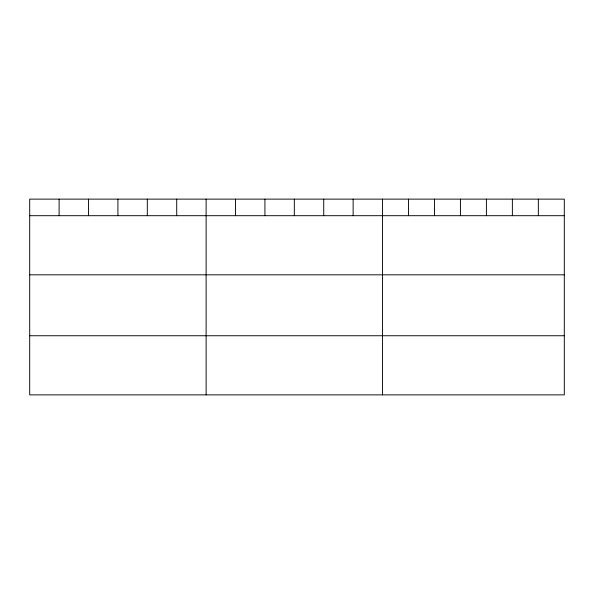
<?xml version="1.0" encoding="UTF-8"?>
<svg xmlns="http://www.w3.org/2000/svg" width="594" height="594" viewBox="0 0 594 594"><rect width="100%" height="100%" fill="white"/><g stroke="black" fill="none" stroke-linecap="round" stroke-linejoin="round"><path stroke-width="0.89" d="M564.3 215.696L564.3 394.876L29.7 394.876L29.7 199.124L564.3 199.124L564.3 215.696L29.7 215.696M29.7 274.822L564.3 274.822M29.7 335.744L564.3 335.744M538.335 199.124L538.335 215.696M512.37 199.124L512.37 215.696M486.404 199.124L486.404 215.696M460.432 199.124L460.432 215.696M434.466 199.124L434.466 215.696M408.501 199.124L408.501 215.696M382.536 199.124L382.536 394.876M353.133 199.124L353.133 215.696M323.73 199.124L323.73 215.696M294.327 199.124L294.327 215.696M264.924 199.124L264.924 215.696M235.521 199.124L235.521 215.696M206.118 199.124L206.118 394.876M176.715 199.124L176.715 215.696M147.312 199.124L147.312 215.696M117.909 199.124L117.909 215.696M88.506 199.124L88.506 215.696M59.103 199.124L59.103 215.696"/></g></svg>
